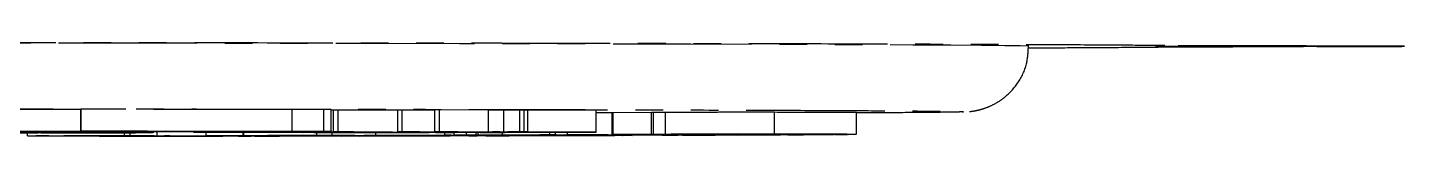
# Model space of a CAD drawing. Header units: millimetres. Extents: x 1953 to 4389, y 564 to 2287.
# Drawn here: x 2963.7 to 3026.8, y 712.5 to 716.7 of the extents above; entities that cross this region are included whole.
import ezdxf

# ---------------------------------------------------------------- set-up
doc = ezdxf.new("R2010")
doc.units = ezdxf.units.MM
doc.linetypes.add('PHANTOM', pattern=[12.7, 6.35, -1.27, 1.27, -1.27, 1.27, -1.27])

msp = doc.modelspace()

# ---------------------------------------------------------------- linework, layer by layer
at = {"color": 7, "linetype": 'PHANTOM', "lineweight": 25}
for p, q in [((2966.164, 713.681), (2962.096, 713.687)), ((2966.175, 713.681), (2966.164, 713.681)), ((2966.164, 712.681), (2966.164, 713.681)), ((2975.837, 713.681), (2966.175, 713.696)), ((2966.175, 712.696), (2966.175, 713.696)), ((2977.296, 713.681), (2975.837, 713.681)), ((2975.837, 712.681), (2975.837, 713.681)), ((2977.63, 713.677), (2977.296, 713.681)), ((2977.296, 712.681), (2977.296, 713.681)), ((2977.63, 712.677), (2977.63, 713.677)), ((2977.742, 713.653), (2977.63, 713.653)), ((2977.947, 713.658), (2977.742, 713.656)), ((2977.742, 712.656), (2977.742, 713.656)), ((2980.678, 713.648), (2977.947, 713.658)), ((2977.947, 712.658), (2977.947, 713.658)), ((2980.883, 713.658), (2980.678, 713.656)), ((2980.678, 712.656), (2980.678, 713.656)), ((2982.381, 713.653), (2980.883, 713.658)), ((2980.883, 712.658), (2980.883, 713.658)), ((2982.586, 713.662), (2982.381, 713.66)), ((2982.381, 712.66), (2982.381, 713.66)), ((2984.839, 713.654), (2982.586, 713.662)), ((2982.586, 712.662), (2982.586, 713.662)), ((2984.839, 712.654), (2984.839, 713.654)), ((2985.522, 713.656), (2985.522, 712.656)), ((2986.475, 713.66), (2986.262, 713.66)), ((2986.262, 712.66), (2986.262, 713.66)), ((2986.475, 712.66), (2986.475, 713.66)), ((2986.632, 712.656), (2986.632, 713.656)), ((2989.765, 712.65), (2989.765, 713.65)), ((2990.482, 713.532), (2989.765, 713.529)), ((2990.541, 713.532), (2990.482, 713.532)), ((2990.482, 713.532), (2990.482, 712.532)), ((2992.296, 713.543), (2990.541, 713.532)), ((2990.541, 712.532), (2990.541, 713.532)), ((2992.388, 713.543), (2992.296, 713.543)), ((2992.296, 712.543), (2992.296, 713.543)), ((2992.941, 713.548), (2992.388, 713.543)), ((2992.388, 712.543), (2992.388, 713.543)), ((2992.941, 712.548), (2992.941, 713.548)), ((2997.928, 712.554), (2997.928, 713.554)), ((3001.691, 712.546), (3001.691, 713.546)), ((3006.534, 713.582), (3006.586, 713.579)), ((2962.096, 712.687), (2966.164, 712.681)), ((2965.92, 712.68), (2963.717, 712.684)), ((2965.301, 712.659), (2965.301, 712.681)), ((2966.506, 712.658), (2965.301, 712.659)), ((2966.164, 712.681), (2969.211, 712.69)), ((2966.318, 712.694), (2966.175, 712.696)), ((2966.175, 712.696), (2975.837, 712.681)), ((2970.271, 712.673), (2966.768, 712.679)), ((2970.058, 712.689), (2967.012, 712.68)), ((2967.012, 712.68), (2970.515, 712.674)), ((2967.428, 712.665), (2967.428, 712.678)), ((2967.428, 712.665), (2970.271, 712.673)), ((2969.211, 712.69), (2967.798, 712.692)), ((2971.119, 712.672), (2967.952, 712.663)), ((2969.493, 712.617), (2969.493, 712.667)), ((2969.658, 712.478), (2969.658, 712.668)), ((2973.562, 712.683), (2970.058, 712.689)), ((2970.515, 712.688), (2970.515, 712.674)), ((2970.515, 712.674), (2973.562, 712.683)), ((2975.074, 712.666), (2971.119, 712.672)), ((2971.326, 712.672), (2971.326, 712.65)), ((2971.326, 712.65), (2971.531, 712.652)), ((2974.409, 712.682), (2971.363, 712.673)), ((2971.363, 712.673), (2973.171, 712.67)), ((2971.531, 712.652), (2971.531, 712.672)), ((2971.531, 712.652), (2972.91, 712.647)), ((2971.904, 712.482), (2971.904, 712.648)), ((2979.645, 712.622), (2972.376, 712.647)), ((2972.91, 712.647), (2972.91, 712.669)), ((2973.171, 712.67), (2973.171, 712.678)), ((2973.171, 712.67), (2974.725, 712.671)), ((2977.459, 712.65), (2973.383, 712.645)), ((2973.383, 712.645), (2974.657, 712.641)), ((2973.6, 712.485), (2973.6, 712.643)), ((2973.606, 712.643), (2973.606, 712.485)), ((2977.63, 712.677), (2974.409, 712.682)), ((2974.657, 712.647), (2974.657, 712.641)), ((2974.657, 712.641), (2978.733, 712.646)), ((2974.725, 712.681), (2974.725, 712.671)), ((2974.725, 712.671), (2975.074, 712.666)), ((2975.074, 712.666), (2975.074, 712.681)), ((2979.203, 712.644), (2975.127, 712.639)), ((2975.127, 712.639), (2976.365, 712.635)), ((2975.837, 712.681), (2977.296, 712.681)), ((2976.365, 712.641), (2976.365, 712.635)), ((2976.365, 712.635), (2980.441, 712.64)), ((2980.914, 712.638), (2976.838, 712.633)), ((2976.838, 712.633), (2978.035, 712.629)), ((2976.975, 712.491), (2976.975, 712.631)), ((2977.296, 712.681), (2977.63, 712.677)), ((2978.733, 712.646), (2977.459, 712.65)), ((2977.652, 712.629), (2977.652, 712.492)), ((2977.742, 712.656), (2977.947, 712.658)), ((2977.837, 712.653), (2977.85, 712.651)), ((2977.85, 712.651), (2982.429, 712.635)), ((2977.947, 712.658), (2981.435, 712.645)), ((2978.035, 712.635), (2978.035, 712.629)), ((2978.035, 712.629), (2982.111, 712.634)), ((2982.229, 712.632), (2978.507, 712.627)), ((2985.152, 712.631), (2978.792, 712.653)), ((2979.016, 712.625), (2979.016, 712.628)), ((2980.441, 712.64), (2979.203, 712.644)), ((2980.066, 712.625), (2980.066, 712.629)), ((2980.678, 712.656), (2980.883, 712.658)), ((2980.883, 712.658), (2983.68, 712.648)), ((2982.111, 712.634), (2980.914, 712.638)), ((2981.435, 712.645), (2983.326, 712.648)), ((2983.326, 712.648), (2981.728, 712.653)), ((2983.834, 712.646), (2981.944, 712.644)), ((2981.944, 712.644), (2984.453, 712.635)), ((2982.971, 712.632), (2982.229, 712.632)), ((2982.381, 712.66), (2982.586, 712.662)), ((2982.429, 712.635), (2982.429, 712.64)), ((2982.429, 712.635), (2983.29, 712.634)), ((2982.586, 712.662), (2984.839, 712.654)), ((2982.813, 712.632), (2982.813, 712.503)), ((2983.29, 712.634), (2982.971, 712.632)), ((2983.263, 712.506), (2983.263, 712.634)), ((2983.29, 712.634), (2983.29, 712.637)), ((2985.393, 712.651), (2983.431, 712.657)), ((2983.68, 712.648), (2983.68, 712.657)), ((2983.68, 712.648), (2985.393, 712.651)), ((2983.828, 712.507), (2983.828, 712.635)), ((2986.706, 712.636), (2983.834, 712.646)), ((2985.902, 712.649), (2984.189, 712.647)), ((2984.189, 712.647), (2986.079, 712.64)), ((2984.263, 712.508), (2984.263, 712.634)), ((2984.359, 712.509), (2984.359, 712.634)), ((2984.453, 712.635), (2984.453, 712.644)), ((2984.453, 712.635), (2985.596, 712.634)), ((2985.021, 712.654), (2986.585, 712.648)), ((2985.596, 712.634), (2985.152, 712.631)), ((2985.472, 712.512), (2985.472, 712.633)), ((2985.596, 712.634), (2985.596, 712.64)), ((2989.1, 712.638), (2985.902, 712.649)), ((2986.079, 712.64), (2986.079, 712.648)), ((2986.079, 712.64), (2987.13, 712.639)), ((2986.262, 712.66), (2986.475, 712.66)), ((2987.13, 712.639), (2986.706, 712.636)), ((2986.729, 712.648), (2988.401, 712.642)), ((2987.13, 712.639), (2987.13, 712.645)), ((2987.636, 712.52), (2987.636, 712.643)), ((2987.902, 712.519), (2987.902, 712.642)), ((2988.401, 712.642), (2989.547, 712.641)), ((2988.446, 712.523), (2988.446, 712.64)), ((2989.547, 712.641), (2989.1, 712.638)), ((2989.765, 712.65), (2989.724, 712.646)), ((2963.727, 712.471), (2963.727, 712.61)), ((2963.727, 712.471), (2968.163, 712.476)), ((2963.881, 712.47), (2963.727, 712.471)), ((2964.108, 712.47), (2963.881, 712.47)), ((2964.328, 712.621), (2964.328, 712.622)), ((2964.328, 712.622), (2965.828, 712.622)), ((2964.328, 712.622), (2964.328, 712.622)), ((2964.486, 712.621), (2964.328, 712.621)), ((2964.328, 712.612), (2964.328, 712.621)), ((2965.539, 712.612), (2964.328, 712.612)), ((2964.328, 712.612), (2964.328, 712.612)), ((2964.328, 712.612), (2964.486, 712.612)), ((2964.486, 712.612), (2964.486, 712.621)), ((2968.367, 712.456), (2964.719, 712.47)), ((2964.723, 712.613), (2964.723, 712.621)), ((2965.144, 712.617), (2965.144, 712.621)), ((2965.749, 712.617), (2965.144, 712.617)), ((2965.144, 712.617), (2965.144, 712.613)), ((2965.723, 712.617), (2965.144, 712.617)), ((2965.381, 712.621), (2965.67, 712.621)), ((2965.381, 712.612), (2965.381, 712.617)), ((2965.381, 712.612), (2965.539, 712.612)), ((2965.443, 712.471), (2967.024, 712.465)), ((2965.539, 712.612), (2965.539, 712.617)), ((2965.539, 712.612), (2965.539, 712.612)), ((2966.915, 712.474), (2965.647, 712.472)), ((2965.723, 712.623), (2965.723, 712.617)), ((2966.618, 712.612), (2965.749, 712.617)), ((2965.828, 712.622), (2965.828, 712.623)), ((2966.144, 712.617), (2966.934, 712.613)), ((2967.355, 712.612), (2966.618, 712.612)), ((2966.934, 712.613), (2966.934, 712.622)), ((2967.024, 712.465), (2968.338, 712.467)), ((2967.091, 712.619), (2967.091, 712.622)), ((2968.49, 712.466), (2967.177, 712.464)), ((2967.177, 712.464), (2969.091, 712.457)), ((2967.197, 712.612), (2967.197, 712.622)), ((2967.197, 712.612), (2967.355, 712.612)), ((2967.355, 712.612), (2967.355, 712.622)), ((2967.355, 712.612), (2967.355, 712.612)), ((2967.893, 712.455), (2967.893, 712.458)), ((2968.045, 712.454), (2967.893, 712.455)), ((2967.893, 712.455), (2968.165, 712.455)), ((2972.663, 712.46), (2968.045, 712.454)), ((2968.163, 712.476), (2968.163, 712.611)), ((2968.163, 712.476), (2969.531, 712.473)), ((2968.165, 712.455), (2968.165, 712.457)), ((2968.429, 712.477), (2968.429, 712.611)), ((2968.429, 712.477), (2969.658, 712.478)), ((2968.612, 712.476), (2968.429, 712.477)), ((2968.535, 712.47), (2968.535, 712.476)), ((2968.535, 712.47), (2968.806, 712.471)), ((2968.687, 712.47), (2968.535, 712.47)), ((2968.866, 712.476), (2968.612, 712.476)), ((2968.806, 712.471), (2970.311, 712.465)), ((2969.531, 712.473), (2969.353, 712.473)), ((2973.863, 712.463), (2969.493, 712.476)), ((2969.531, 712.473), (2969.531, 712.476)), ((2969.658, 712.478), (2976.545, 712.471)), ((2969.704, 712.457), (2970.881, 712.458)), ((2970.039, 712.464), (2969.937, 712.465)), ((2970.076, 712.476), (2969.991, 712.476)), ((2969.991, 712.476), (2974.118, 712.464)), ((2970.311, 712.465), (2970.039, 712.464)), ((2977.853, 712.468), (2970.076, 712.476)), ((2970.311, 712.465), (2970.311, 712.474)), ((2970.881, 712.458), (2970.881, 712.472)), ((2971.889, 712.464), (2971.889, 712.469)), ((2971.889, 712.464), (2972.164, 712.464)), ((2971.904, 712.482), (2973.6, 712.485)), ((2972.087, 712.481), (2971.904, 712.482)), ((2972.426, 712.482), (2972.087, 712.481)), ((2972.164, 712.464), (2972.164, 712.468)), ((2972.164, 712.464), (2972.663, 712.46)), ((2972.663, 712.46), (2972.663, 712.467)), ((2976.63, 712.471), (2973.052, 712.482)), ((2973.307, 712.482), (2978.107, 712.468)), ((2973.409, 712.483), (2973.366, 712.483)), ((2973.388, 712.461), (2973.388, 712.465)), ((2973.388, 712.461), (2973.727, 712.462)), ((2973.573, 712.461), (2973.388, 712.461)), ((2973.602, 712.484), (2973.409, 712.483)), ((2975.268, 712.464), (2973.573, 712.461)), ((2973.6, 712.485), (2973.606, 712.485)), ((2973.606, 712.485), (2976.975, 712.491)), ((2973.727, 712.462), (2973.727, 712.464)), ((2974.118, 712.464), (2974.118, 712.472)), ((2979.242, 712.472), (2974.23, 712.484)), ((2974.744, 712.464), (2974.744, 712.471)), ((2974.744, 712.464), (2975.083, 712.464)), ((2974.846, 712.485), (2977.019, 712.48)), ((2975.99, 712.488), (2974.911, 712.486)), ((2975.083, 712.464), (2975.083, 712.471)), ((2975.083, 712.464), (2975.268, 712.464)), ((2975.268, 712.464), (2975.268, 712.47)), ((2976.545, 712.471), (2976.63, 712.471)), ((2976.545, 712.471), (2976.545, 712.471)), ((2976.975, 712.491), (2978.591, 712.489)), ((2977.019, 712.48), (2978.136, 712.482)), ((2978.346, 712.481), (2977.229, 712.479)), ((2977.229, 712.479), (2979.858, 712.473)), ((2977.652, 712.492), (2979.667, 712.497)), ((2977.879, 712.492), (2977.652, 712.492)), ((2978.107, 712.468), (2977.853, 712.468)), ((2978.091, 712.492), (2977.879, 712.492)), ((2977.957, 712.485), (2978.188, 712.486)), ((2978.167, 712.485), (2977.957, 712.485)), ((2978.107, 712.468), (2978.107, 712.475)), ((2978.136, 712.482), (2978.136, 712.485)), ((2978.188, 712.486), (2980.257, 712.481)), ((2978.591, 712.489), (2978.468, 712.489)), ((2978.507, 712.627), (2979.016, 712.625)), ((2984.153, 712.481), (2978.713, 712.492)), ((2978.945, 712.47), (2978.945, 712.473)), ((2978.945, 712.47), (2979.176, 712.471)), ((2979.155, 712.47), (2978.945, 712.47)), ((2979.016, 712.625), (2980.066, 712.625)), ((2983.085, 712.477), (2979.155, 712.47)), ((2979.176, 712.472), (2979.176, 712.471)), ((2981.751, 712.489), (2979.278, 712.493)), ((2979.293, 712.495), (2979.682, 712.496)), ((2980.066, 712.625), (2979.645, 712.622)), ((2979.667, 712.497), (2979.667, 712.622)), ((2980.026, 712.481), (2979.885, 712.481)), ((2980.257, 712.481), (2980.026, 712.481)), ((2980.257, 712.481), (2980.257, 712.489)), ((2980.486, 712.473), (2980.486, 712.489)), ((2980.486, 712.473), (2981.488, 712.475)), ((2981.488, 712.475), (2981.488, 712.487)), ((2982.531, 712.49), (2981.751, 712.489)), ((2981.879, 712.481), (2981.879, 712.486)), ((2981.879, 712.481), (2982.141, 712.481)), ((2982.793, 712.49), (2981.979, 712.488)), ((2981.979, 712.488), (2984.718, 712.483)), ((2982.141, 712.481), (2982.141, 712.485)), ((2982.141, 712.481), (2983.085, 712.477)), ((2987.232, 712.486), (2982.793, 712.49)), ((2983.085, 712.477), (2983.085, 712.483)), ((2983.631, 712.493), (2983.287, 712.491)), ((2983.287, 712.491), (2987.161, 712.488)), ((2983.928, 712.48), (2983.928, 712.482)), ((2984.157, 712.479), (2983.928, 712.48)), ((2983.928, 712.48), (2984.14, 712.48)), ((2984.14, 712.48), (2984.14, 712.481)), ((2985.783, 712.483), (2984.157, 712.479)), ((2984.359, 712.509), (2986.474, 712.507)), ((2984.718, 712.483), (2984.718, 712.488)), ((2985.342, 712.483), (2985.342, 712.488)), ((2985.342, 712.483), (2985.554, 712.483)), ((2985.472, 712.512), (2987.636, 712.52)), ((2985.738, 712.512), (2985.472, 712.512)), ((2985.554, 712.483), (2985.554, 712.488)), ((2985.554, 712.483), (2985.783, 712.483)), ((2986.36, 712.514), (2985.738, 712.512)), ((2985.738, 712.497), (2985.738, 712.512)), ((2985.783, 712.483), (2985.783, 712.487)), ((2986.474, 712.507), (2986.368, 712.506)), ((2993.293, 712.506), (2986.958, 712.514)), ((2988.222, 712.488), (2987.232, 712.486)), ((2987.902, 712.519), (2987.279, 712.517)), ((2987.391, 712.516), (2987.391, 712.518)), ((2987.391, 712.516), (2993.727, 712.508)), ((2987.572, 712.5), (2987.572, 712.514)), ((2987.572, 712.5), (2989.139, 712.505)), ((2987.821, 712.5), (2987.572, 712.5)), ((2987.636, 712.52), (2987.902, 712.519)), ((2987.781, 712.488), (2987.993, 712.489)), ((2988.01, 712.5), (2987.821, 712.5)), ((2987.993, 712.489), (2988.222, 712.488)), ((2988.446, 712.523), (2990.482, 712.532)), ((2989.767, 712.52), (2988.446, 712.523)), ((2990.29, 712.498), (2988.882, 712.501)), ((2989.139, 712.505), (2989.139, 712.512)), ((2989.139, 712.505), (2989.387, 712.504)), ((2989.387, 712.504), (2989.231, 712.504)), ((2989.343, 712.502), (2989.343, 712.504)), ((2989.343, 712.502), (2991.414, 712.499)), ((2989.387, 712.504), (2989.387, 712.511)), ((2989.44, 712.523), (2989.993, 712.521)), ((2990.316, 712.53), (2989.534, 712.526)), ((2989.993, 712.521), (2989.767, 712.52)), ((2989.993, 712.521), (2989.993, 712.528)), ((2990.252, 712.495), (2990.252, 712.498)), ((2996.053, 712.513), (2990.316, 712.53)), ((2990.482, 712.532), (2996.22, 712.515)), ((2990.541, 712.532), (2992.296, 712.543)), ((2990.834, 712.532), (2990.541, 712.532)), ((2990.924, 712.533), (2990.834, 712.532)), ((2990.984, 712.497), (2990.978, 712.497)), ((2991.414, 712.499), (2991.414, 712.509)), ((2998.429, 712.528), (2991.475, 712.533)), ((2992.034, 712.539), (2991.533, 712.536)), ((2991.76, 712.535), (2991.76, 712.538)), ((2991.76, 712.535), (2994.775, 712.533)), ((2992.296, 712.543), (2994.147, 712.542)), ((2992.388, 712.543), (2992.941, 712.548)), ((2992.692, 712.543), (2992.388, 712.543)), ((2992.766, 712.544), (2992.692, 712.543)), ((2992.783, 712.503), (2992.783, 712.507)), ((2992.783, 712.503), (2993.405, 712.505)), ((2993.049, 712.502), (2992.783, 712.503)), ((2995.212, 712.51), (2993.049, 712.502)), ((3000.51, 712.541), (2993.28, 712.545)), ((2993.405, 712.505), (2993.507, 712.505)), ((2993.478, 712.546), (3000.708, 712.543)), ((2993.727, 712.508), (2993.727, 712.52)), ((2994.147, 712.542), (2994.147, 712.544)), ((2994.147, 712.542), (2994.153, 712.542)), ((2994.153, 712.542), (2994.153, 712.544)), ((2994.324, 712.508), (2994.324, 712.518)), ((2994.324, 712.508), (2994.946, 712.51)), ((2994.37, 712.539), (2994.37, 712.544)), ((2994.661, 712.538), (2994.37, 712.539)), ((2994.37, 712.539), (2994.478, 712.539)), ((2994.478, 712.539), (2994.478, 712.544)), ((2994.478, 712.539), (2997.347, 712.537)), ((2994.775, 712.533), (2995.295, 712.536)), ((2994.946, 712.51), (2994.946, 712.516)), ((2994.946, 712.51), (2995.212, 712.51)), ((2995.588, 712.535), (2995.068, 712.532)), ((2995.068, 712.532), (2998.714, 712.529)), ((2995.212, 712.51), (2995.212, 712.516)), ((2998.203, 712.523), (2996.053, 712.513)), ((2996.22, 712.515), (2996.22, 712.53)), ((2996.22, 712.515), (2997.184, 712.52)), ((2996.446, 712.525), (2996.446, 712.529)), ((2996.446, 712.525), (2996.627, 712.526)), ((2996.627, 712.526), (2996.627, 712.529)), ((2996.627, 712.526), (2998.203, 712.523)), ((2997.239, 712.536), (2997.044, 712.536)), ((2997.347, 712.537), (2997.239, 712.536)), ((2997.347, 712.537), (2997.347, 712.543)), ((2998.203, 712.523), (2998.203, 712.528)), ((2998.549, 712.526), (2998.657, 712.527)), ((2998.841, 712.526), (2998.549, 712.526)), ((2998.714, 712.529), (2998.714, 712.542)), ((2998.78, 712.539), (2998.78, 712.542)), ((2998.78, 712.539), (2998.967, 712.539)), ((3000.668, 712.536), (2998.841, 712.526)), ((2998.967, 712.539), (2998.967, 712.542)), ((2998.967, 712.539), (3000.668, 712.536)), ((2999.265, 712.53), (2999.265, 712.542)), ((2999.265, 712.53), (2999.73, 712.533)), ((3000.718, 712.539), (3000.804, 712.54)), ((3001.022, 712.539), (3000.718, 712.539)), ((3001.552, 712.544), (3001.022, 712.539)), ((3001.619, 712.544), (3001.552, 712.544))]:
    msp.add_line(p, q, dxfattribs=at)
at = {"color": 7, "linetype": 'PHANTOM', "lineweight": 25, "flags": 128}
for points in [[(3009.586, 716.579), (3009.541, 716.585), (3009.185, 716.595), (3008.475, 716.606), (3007.414, 716.617), (3006.008, 716.627), (3004.263, 716.637), (3002.189, 716.647), (2999.795, 716.656), (2997.094, 716.665), (2994.099, 716.674), (2990.825, 716.682), (2987.288, 716.69), (2983.506, 716.697), (2979.498, 716.704), (2975.283, 716.71), (2970.883, 716.715), (2966.32, 716.72), (2961.616, 716.723), (2956.795, 716.727), (2951.88, 716.729), (2946.897, 716.731), (2941.87, 716.732), (2936.824, 716.732), (2931.784, 716.731), (2926.776, 716.73), (2921.824, 716.728), (2916.954, 716.725), (2912.188, 716.722), (2907.551, 716.717), (2903.067, 716.712), (2898.757, 716.707), (2894.643, 716.701), (2890.745, 716.694), (2887.084, 716.686), (2883.676, 716.678), (2880.539, 716.67), (2877.689, 716.661), (2875.14, 716.652), (2872.905, 716.642), (2870.994, 716.632), (2869.418, 716.622), (2868.184, 716.611), (2867.297, 716.601), (2866.764, 716.59), (2866.586, 716.579), (2866.586, 716.579)], [(3025.786, 716.579), (3025.609, 716.576), (3025.089, 716.574), (3024.263, 716.571), (3023.186, 716.57), (3021.932, 716.568), (3020.586, 716.568), (3019.24, 716.568), (3017.986, 716.57), (3016.909, 716.571), (3016.083, 716.574), (3015.563, 716.576), (3015.386, 716.579), (3015.563, 716.582), (3016.083, 716.585), (3016.909, 716.587), (3017.986, 716.589), (3019.24, 716.59), (3020.586, 716.59), (3021.932, 716.59), (3023.186, 716.589), (3024.263, 716.587), (3025.089, 716.585), (3025.609, 716.582), (3025.786, 716.579)], [(3015.811, 716.549), (3016.003, 716.568), (3016.072, 716.585)], [(3022.841, 716.589), (3022.835, 716.586), (3022.766, 716.567)], [(2961.909, 712.617), (2962.094, 712.619), (2962.633, 712.621), (2963.472, 712.623), (2964.529, 712.624), (2965.701, 712.625), (2966.873, 712.624), (2967.93, 712.623), (2968.769, 712.621), (2969.307, 712.619), (2969.493, 712.617), (2969.307, 712.614), (2968.769, 712.612), (2967.93, 712.61), (2966.873, 712.609), (2965.701, 712.609), (2964.529, 712.609), (2963.472, 712.61), (2962.633, 712.612), (2962.094, 712.614), (2961.909, 712.617)], [(2962.73, 712.617), (2962.909, 712.619), (2963.425, 712.621), (2964.215, 712.622), (2965.185, 712.623), (2966.217, 712.623), (2967.187, 712.622), (2967.977, 712.621), (2968.493, 712.619), (2968.672, 712.617), (2968.493, 712.615), (2967.977, 712.613), (2967.187, 712.611), (2966.217, 712.61), (2965.185, 712.61), (2964.215, 712.611), (2963.425, 712.613), (2962.909, 712.615), (2962.73, 712.617)]]:
    msp.add_lwpolyline(points, dxfattribs=at)
at = {"color": 7, "linetype": 'PHANTOM', "lineweight": 25}
for points, knots in [([(3015.811, 716.609), (3015.285, 716.615), (3014.223, 716.625), (3011.684, 716.641), (3008.415, 716.657), (3004.352, 716.672), (2999.54, 716.686), (2994.048, 716.699), (2987.954, 716.711), (2981.351, 716.721), (2974.372, 716.73), (2967.13, 716.736), (2959.753, 716.742), (2954.716, 716.744), (2952.22, 716.745)], [0, 0, 0, 0, 0.0799588, 0.1613715, 0.2441424, 0.3288926, 0.4142166, 0.5, 0.5857784, 0.6711024, 0.7558576, 0.8386237, 0.9200388, 1, 1, 1, 1]), ([(3006.862, 713.591), (3006.876, 713.592), (3006.91, 713.595), (3007.061, 713.613), (3007.305, 713.662), (3007.601, 713.75), (3007.999, 713.916), (3008.548, 714.264), (3009.117, 714.888), (3009.521, 715.704), (3009.55, 716.295), (3009.562, 716.563)], [0, 0, 0, 0, 0.069689, 0.159202, 0.228526, 0.284853, 0.360929, 0.487702, 0.660291, 0.846257, 1, 1, 1, 1]), ([(3009.556, 716.508), (3010.257, 716.511), (3012.066, 716.519), (3014.206, 716.533), (3015.279, 716.544), (3015.811, 716.549)], [0, 0, 0, 0, 0.241773, 0.624302, 1, 1, 1, 1]), ([(3022.766, 716.592), (3021.919, 716.592), (3020.197, 716.594), (3018.105, 716.598), (3016.52, 716.604), (3016.045, 716.607), (3015.811, 716.609)], [0, 0, 0, 0, 0.245796, 0.5, 0.754204, 1, 1, 1, 1]), ([(3015.811, 716.549), (3016.045, 716.551), (3016.52, 716.555), (3018.105, 716.56), (3020.197, 716.564), (3021.919, 716.566), (3022.766, 716.567)], [0, 0, 0, 0, 0.245796, 0.5, 0.754204, 1, 1, 1, 1]), ([(3026.786, 716.579), (3026.733, 716.58), (3026.626, 716.583), (3025.756, 716.587), (3024.455, 716.59), (3023.32, 716.591), (3022.766, 716.592)], [0, 0, 0, 0, 0.244178, 0.5, 0.755822, 1, 1, 1, 1]), ([(3022.766, 716.567), (3023.32, 716.567), (3024.455, 716.568), (3025.756, 716.572), (3026.626, 716.575), (3026.733, 716.578), (3026.786, 716.579)], [0, 0, 0, 0, 0.244178, 0.5, 0.755822, 1, 1, 1, 1]), ([(2869.64, 713.582), (2869.688, 713.585), (2869.795, 713.593), (2870.664, 713.606), (2872.145, 713.62), (2874.321, 713.633), (2877.151, 713.647), (2880.665, 713.659), (2884.819, 713.672), (2889.563, 713.683), (2894.824, 713.693), (2900.516, 713.702), (2906.539, 713.709), (2912.762, 713.715), (2919.127, 713.72), (2925.48, 713.723), (2931.819, 713.725), (2938.086, 713.726), (2944.353, 713.725), (2950.692, 713.723), (2957.044, 713.72), (2963.41, 713.715), (2969.633, 713.709), (2975.656, 713.702), (2981.348, 713.693), (2986.609, 713.683), (2991.353, 713.672), (2995.507, 713.659), (2999.021, 713.647), (3001.851, 713.633), (3004.026, 713.62), (3005.508, 713.606), (3006.379, 713.593), (3006.486, 713.585), (3006.534, 713.582)], [0, 0, 0, 0, 0.023828, 0.053273, 0.084485, 0.115699, 0.147957, 0.180726, 0.213842, 0.247136, 0.28043, 0.313546, 0.346314, 0.378573, 0.409785, 0.440999, 0.470442, 0.499888, 0.529332, 0.558778, 0.58999, 0.621203, 0.653462, 0.68623, 0.719347, 0.752641, 0.785934, 0.819051, 0.851819, 0.884078, 0.915289, 0.946503, 0.975948, 1, 1, 1, 1]), ([(2985.522, 713.656), (2985.402, 713.656), (2985.223, 713.655), (2984.995, 713.655), (2984.891, 713.654), (2984.839, 713.654)], [0, 0, 0, 0, 0.498826, 0.749076, 1, 1, 1, 1]), ([(2986.262, 713.66), (2986.215, 713.659), (2986.123, 713.659), (2985.924, 713.657), (2985.682, 713.656), (2985.522, 713.656)], [0, 0, 0, 0, 0.251433, 0.502936, 1, 1, 1, 1]), ([(2986.596, 713.656), (2986.599, 713.657), (2986.608, 713.658), (2986.523, 713.659), (2986.475, 713.66)], [0, 0, 0, 0, 0.431539, 1, 1, 1, 1]), ([(2989.765, 713.65), (2989.448, 713.649), (2988.814, 713.649), (2987.745, 713.648), (2986.999, 713.648), (2986.585, 713.648)], [0, 0, 0, 0, 0.307787, 0.615394, 1, 1, 1, 1]), ([(2997.928, 713.554), (2997.262, 713.554), (2996.234, 713.554), (2994.83, 713.554), (2993.911, 713.552), (2993.251, 713.55), (2993.045, 713.549), (2992.941, 713.548)], [0, 0, 0, 0, 0.320379, 0.494238, 0.669149, 0.833043, 1, 1, 1, 1]), ([(3001.666, 713.546), (3001.672, 713.546), (3001.715, 713.547), (3001.468, 713.549), (3000.875, 713.551), (2999.659, 713.552), (2998.589, 713.553), (2997.928, 713.554)], [0, 0, 0, 0, 0.030225, 0.211144, 0.392436, 0.624543, 1, 1, 1, 1]), ([(3006.586, 713.579), (3006.53, 713.575), (3006.419, 713.566), (3005.522, 713.552), (3003.981, 713.539), (3002.668, 713.529), (3001.72, 713.525), (3001.691, 713.525)], [0, 0, 0, 0, 0.240789, 0.481589, 0.73683, 0.992091, 1, 1, 1, 1]), ([(2957.205, 712.672), (2957.874, 712.672), (2959.127, 712.671), (2960.943, 712.672), (2962.986, 712.674), (2964.643, 712.677), (2965.593, 712.679), (2965.92, 712.68)], [0, 0, 0, 0, 0.198997, 0.37265, 0.545625, 0.843257, 1, 1, 1, 1]), ([(2966.768, 712.679), (2966.345, 712.678), (2965.278, 712.675), (2963.056, 712.672), (2960.115, 712.67), (2958.206, 712.671), (2957.254, 712.671)], [0, 0, 0, 0, 0.185716, 0.467958, 0.734859, 1, 1, 1, 1]), ([(2965.301, 712.659), (2965.504, 712.66), (2965.91, 712.661), (2966.467, 712.662), (2966.973, 712.664), (2967.276, 712.665), (2967.428, 712.665)], [0, 0, 0, 0, 0.2816241, 0.5632509, 0.7816188, 1, 1, 1, 1]), ([(2967.798, 712.692), (2967.661, 712.692), (2967.387, 712.693), (2966.898, 712.693), (2966.531, 712.694), (2966.318, 712.694)], [0, 0, 0, 0, 0.2959723, 0.5921499, 1, 1, 1, 1]), ([(2967.952, 712.663), (2967.759, 712.662), (2967.413, 712.661), (2966.934, 712.66), (2966.649, 712.659), (2966.506, 712.658)], [0, 0, 0, 0, 0.388154, 0.694028, 1, 1, 1, 1]), ([(2972.376, 712.647), (2972.286, 712.647), (2972.105, 712.648), (2971.765, 712.649), (2971.486, 712.649), (2971.326, 712.65)], [0, 0, 0, 0, 0.297034, 0.594269, 1, 1, 1, 1]), ([(2972.91, 712.647), (2973.478, 712.647), (2974.588, 712.649), (2976.237, 712.651), (2977.304, 712.653), (2977.837, 712.653)], [0, 0, 0, 0, 0.343183, 0.671556, 1, 1, 1, 1]), ([(2978.792, 712.653), (2978.702, 712.653), (2978.521, 712.654), (2978.181, 712.655), (2977.903, 712.655), (2977.742, 712.656)], [0, 0, 0, 0, 0.297034, 0.594269, 1, 1, 1, 1]), ([(2981.728, 712.653), (2981.638, 712.654), (2981.457, 712.654), (2981.117, 712.655), (2980.838, 712.656), (2980.678, 712.656)], [0, 0, 0, 0, 0.29737, 0.594968, 1, 1, 1, 1]), ([(2983.431, 712.657), (2983.341, 712.658), (2983.159, 712.658), (2982.82, 712.659), (2982.541, 712.66), (2982.381, 712.66)], [0, 0, 0, 0, 0.297034, 0.594269, 1, 1, 1, 1]), ([(2984.839, 712.654), (2984.945, 712.654), (2985.105, 712.655), (2985.34, 712.655), (2985.461, 712.656), (2985.522, 712.656)], [0, 0, 0, 0, 0.498374, 0.749082, 1, 1, 1, 1]), ([(2986.138, 712.654), (2986.009, 712.654), (2985.727, 712.653), (2985.333, 712.653), (2985.098, 712.654), (2985.021, 712.654)], [0, 0, 0, 0, 0.360389, 0.789524, 1, 1, 1, 1]), ([(2985.522, 712.656), (2985.628, 712.656), (2985.841, 712.657), (2986.062, 712.658), (2986.19, 712.659), (2986.262, 712.66)], [0, 0, 0, 0, 0.308082, 0.61489, 1, 1, 1, 1]), ([(2986.624, 712.656), (2986.607, 712.655), (2986.567, 712.655), (2986.355, 712.654), (2986.187, 712.654), (2986.138, 712.654)], [0, 0, 0, 0, 0.357282, 0.813025, 1, 1, 1, 1]), ([(2986.475, 712.66), (2986.526, 712.659), (2986.608, 712.658), (2986.613, 712.657), (2986.615, 712.656)], [0, 0, 0, 0, 0.630209, 1, 1, 1, 1]), ([(2986.585, 712.648), (2986.916, 712.648), (2987.578, 712.648), (2988.651, 712.649), (2989.367, 712.649), (2989.765, 712.65)], [0, 0, 0, 0, 0.30739, 0.614857, 1, 1, 1, 1]), ([(2989.724, 712.646), (2989.61, 712.646), (2989.114, 712.647), (2988.032, 712.647), (2987.147, 712.648), (2986.729, 712.648)], [0, 0, 0, 0, 0.1355582, 0.5925172, 1, 1, 1, 1]), ([(2964.719, 712.47), (2964.688, 712.47), (2964.638, 712.47), (2964.528, 712.471), (2964.418, 712.471), (2964.27, 712.471), (2964.171, 712.471), (2964.108, 712.47)], [0, 0, 0, 0, 0.23968, 0.390629, 0.542071, 0.705503, 1, 1, 1, 1]), ([(2964.723, 712.621), (2964.722, 712.621), (2964.719, 712.621), (2964.689, 712.621), (2964.65, 712.621), (2964.581, 712.621), (2964.525, 712.621), (2964.486, 712.621)], [0, 0, 0, 0, 0.250411, 0.398556, 0.54744, 0.686236, 1, 1, 1, 1]), ([(2964.486, 712.612), (2964.531, 712.612), (2964.595, 712.612), (2964.666, 712.612), (2964.703, 712.612), (2964.721, 712.613), (2964.722, 712.613), (2964.723, 712.613)], [0, 0, 0, 0, 0.364031, 0.510061, 0.655864, 0.843841, 1, 1, 1, 1]), ([(2965.144, 712.621), (2965.146, 712.621), (2965.149, 712.621), (2965.18, 712.621), (2965.23, 712.621), (2965.299, 712.621), (2965.354, 712.621), (2965.381, 712.621)], [0, 0, 0, 0, 0.2228941, 0.3848357, 0.547319, 0.7730719, 1, 1, 1, 1]), ([(2965.144, 712.613), (2965.146, 712.613), (2965.149, 712.613), (2965.178, 712.612), (2965.226, 712.612), (2965.296, 712.612), (2965.351, 712.612), (2965.381, 712.612)], [0, 0, 0, 0, 0.210223, 0.375759, 0.542534, 0.746796, 1, 1, 1, 1]), ([(2965.647, 712.472), (2965.587, 712.472), (2965.489, 712.472), (2965.405, 712.472), (2965.372, 712.472), (2965.386, 712.471), (2965.423, 712.471), (2965.443, 712.471)], [0, 0, 0, 0, 0.300073, 0.489629, 0.647488, 0.805846, 1, 1, 1, 1]), ([(2965.67, 712.621), (2965.812, 712.621), (2966.039, 712.621), (2966.324, 712.621), (2966.51, 712.62), (2966.628, 712.62), (2966.638, 712.619), (2966.644, 712.619)], [0, 0, 0, 0, 0.2723579, 0.4349177, 0.5983033, 0.7904262, 1, 1, 1, 1]), ([(2966.644, 712.619), (2966.633, 712.619), (2966.617, 712.618), (2966.422, 712.618), (2966.203, 712.617), (2965.961, 712.617), (2965.794, 712.617), (2965.723, 712.617)], [0, 0, 0, 0, 0.330883, 0.501179, 0.670916, 0.859688, 1, 1, 1, 1]), ([(2965.828, 712.622), (2966.017, 712.622), (2966.321, 712.622), (2966.689, 712.621), (2966.918, 712.621), (2967.068, 712.62), (2967.083, 712.62), (2967.091, 712.619)], [0, 0, 0, 0, 0.300185, 0.484444, 0.635934, 0.787745, 1, 1, 1, 1]), ([(2967.091, 712.619), (2967.082, 712.619), (2967.066, 712.618), (2966.895, 712.618), (2966.632, 712.617), (2966.369, 712.617), (2966.191, 712.617), (2966.144, 712.617)], [0, 0, 0, 0, 0.267946, 0.469277, 0.670405, 0.911995, 1, 1, 1, 1]), ([(2969.353, 712.473), (2969.108, 712.473), (2968.614, 712.474), (2967.865, 712.474), (2967.27, 712.474), (2967.007, 712.474), (2966.915, 712.474)], [0, 0, 0, 0, 0.329191, 0.661633, 0.881808, 1, 1, 1, 1]), ([(2966.934, 712.613), (2966.947, 712.613), (2966.974, 712.613), (2967.031, 712.612), (2967.109, 712.612), (2967.166, 712.612), (2967.197, 712.612)], [0, 0, 0, 0, 0.249458, 0.50098, 0.731039, 1, 1, 1, 1]), ([(2968.165, 712.455), (2968.234, 712.455), (2968.335, 712.455), (2968.395, 712.456), (2968.414, 712.456)], [0, 0, 0, 0, 0.687811, 1, 1, 1, 1]), ([(2968.338, 712.467), (2968.457, 712.467), (2968.647, 712.467), (2968.832, 712.468), (2968.9, 712.468), (2968.86, 712.469), (2968.752, 712.469), (2968.687, 712.47)], [0, 0, 0, 0, 0.253965, 0.40631, 0.559769, 0.73662, 1, 1, 1, 1]), ([(2968.44, 712.456), (2968.44, 712.456), (2968.448, 712.456), (2968.43, 712.456), (2968.392, 712.456), (2968.367, 712.456)], [0, 0, 0, 0, 0.006784, 0.3662, 1, 1, 1, 1]), ([(2969.937, 712.465), (2969.815, 712.465), (2969.642, 712.466), (2969.304, 712.466), (2969.041, 712.466), (2968.761, 712.466), (2968.583, 712.466), (2968.49, 712.466)], [0, 0, 0, 0, 0.375008, 0.532176, 0.663237, 0.825783, 1, 1, 1, 1]), ([(2969.493, 712.476), (2969.456, 712.476), (2969.396, 712.477), (2969.281, 712.477), (2969.179, 712.477), (2969.045, 712.477), (2968.944, 712.477), (2968.876, 712.476), (2968.866, 712.476)], [0, 0, 0, 0, 0.239791, 0.395723, 0.528329, 0.660993, 0.950414, 1, 1, 1, 1]), ([(2969.091, 712.457), (2969.123, 712.457), (2969.176, 712.457), (2969.291, 712.457), (2969.421, 712.457), (2969.565, 712.457), (2969.66, 712.457), (2969.704, 712.457)], [0, 0, 0, 0, 0.2422509, 0.3981104, 0.5540249, 0.7912917, 1, 1, 1, 1]), ([(2970.881, 712.458), (2971.094, 712.459), (2971.522, 712.459), (2971.883, 712.461), (2972.004, 712.462), (2971.931, 712.463), (2971.889, 712.464)], [0, 0, 0, 0, 0.248815, 0.500063, 0.713643, 1, 1, 1, 1]), ([(2973.052, 712.482), (2973.016, 712.482), (2972.956, 712.482), (2972.835, 712.482), (2972.726, 712.482), (2972.582, 712.482), (2972.491, 712.482), (2972.426, 712.482)], [0, 0, 0, 0, 0.239941, 0.39539, 0.551967, 0.684504, 1, 1, 1, 1]), ([(2973.366, 712.483), (2973.331, 712.483), (2973.265, 712.483), (2973.216, 712.483), (2973.218, 712.483), (2973.252, 712.482), (2973.29, 712.482), (2973.307, 712.482)], [0, 0, 0, 0, 0.256868, 0.47724, 0.662008, 0.845558, 1, 1, 1, 1]), ([(2974.23, 712.484), (2974.185, 712.484), (2974.115, 712.484), (2973.995, 712.484), (2973.892, 712.484), (2973.751, 712.484), (2973.662, 712.484), (2973.602, 712.484)], [0, 0, 0, 0, 0.2536824, 0.4001164, 0.52343, 0.6771969, 1, 1, 1, 1]), ([(2973.727, 712.462), (2973.786, 712.462), (2973.874, 712.462), (2973.953, 712.463), (2973.973, 712.463), (2973.951, 712.463), (2973.903, 712.463), (2973.868, 712.463), (2973.863, 712.463)], [0, 0, 0, 0, 0.305771, 0.455285, 0.605942, 0.744239, 0.965757, 1, 1, 1, 1]), ([(2974.118, 712.464), (2974.151, 712.464), (2974.21, 712.463), (2974.33, 712.463), (2974.462, 712.463), (2974.606, 712.463), (2974.696, 712.464), (2974.744, 712.464)], [0, 0, 0, 0, 0.215896, 0.385328, 0.555954, 0.7641, 1, 1, 1, 1]), ([(2974.911, 712.486), (2974.856, 712.486), (2974.773, 712.486), (2974.725, 712.486), (2974.73, 712.485), (2974.731, 712.485)], [0, 0, 0, 0, 0.636816, 0.940157, 1, 1, 1, 1]), ([(2974.738, 712.485), (2974.754, 712.485), (2974.779, 712.485), (2974.827, 712.485), (2974.846, 712.485)], [0, 0, 0, 0, 0.614189, 1, 1, 1, 1]), ([(2978.468, 712.489), (2978.201, 712.489), (2977.667, 712.489), (2976.899, 712.489), (2976.32, 712.489), (2976.079, 712.488), (2975.99, 712.488)], [0, 0, 0, 0, 0.321306, 0.64529, 0.869658, 1, 1, 1, 1]), ([(2978.713, 712.492), (2978.656, 712.492), (2978.572, 712.492), (2978.43, 712.492), (2978.317, 712.492), (2978.201, 712.492), (2978.13, 712.492), (2978.091, 712.492)], [0, 0, 0, 0, 0.300741, 0.442976, 0.585498, 0.770192, 1, 1, 1, 1]), ([(2978.136, 712.482), (2978.233, 712.482), (2978.391, 712.482), (2978.468, 712.483), (2978.498, 712.483)], [0, 0, 0, 0, 0.6084263, 1, 1, 1, 1]), ([(2978.508, 712.483), (2978.511, 712.483), (2978.524, 712.484), (2978.415, 712.484), (2978.259, 712.485), (2978.167, 712.485)], [0, 0, 0, 0, 0.107107, 0.469394, 1, 1, 1, 1]), ([(2979.885, 712.481), (2979.741, 712.481), (2979.528, 712.482), (2979.159, 712.482), (2978.876, 712.482), (2978.591, 712.482), (2978.436, 712.482), (2978.346, 712.481)], [0, 0, 0, 0, 0.337772, 0.500301, 0.664443, 0.804956, 1, 1, 1, 1]), ([(2979.278, 712.493), (2979.233, 712.494), (2979.163, 712.494), (2979.13, 712.494), (2979.147, 712.494), (2979.202, 712.495), (2979.267, 712.495), (2979.293, 712.495)], [0, 0, 0, 0, 0.273037, 0.428356, 0.583344, 0.832242, 1, 1, 1, 1]), ([(2979.176, 712.471), (2979.239, 712.471), (2979.328, 712.471), (2979.381, 712.471), (2979.37, 712.471), (2979.32, 712.472), (2979.268, 712.472), (2979.242, 712.472)], [0, 0, 0, 0, 0.358471, 0.509487, 0.66217, 0.836846, 1, 1, 1, 1]), ([(2979.667, 712.497), (2979.955, 712.497), (2980.397, 712.498), (2981.172, 712.499), (2981.793, 712.499), (2982.394, 712.498), (2982.711, 712.498), (2982.886, 712.497)], [0, 0, 0, 0, 0.321782, 0.493409, 0.666308, 0.816214, 1, 1, 1, 1]), ([(2979.682, 712.496), (2979.932, 712.496), (2980.302, 712.497), (2980.96, 712.497), (2981.491, 712.497), (2981.97, 712.497), (2982.242, 712.496), (2982.36, 712.496)], [0, 0, 0, 0, 0.331594, 0.48998, 0.648562, 0.847889, 1, 1, 1, 1]), ([(2979.858, 712.473), (2979.901, 712.473), (2979.971, 712.473), (2980.105, 712.473), (2980.242, 712.473), (2980.374, 712.473), (2980.452, 712.473), (2980.486, 712.473)], [0, 0, 0, 0, 0.244529, 0.408946, 0.573274, 0.814793, 1, 1, 1, 1]), ([(2981.488, 712.475), (2981.673, 712.475), (2982.016, 712.476), (2982.127, 712.477), (2982.178, 712.478)], [0, 0, 0, 0, 0.540563, 1, 1, 1, 1]), ([(2982.17, 712.478), (2982.171, 712.479), (2982.177, 712.48), (2982.003, 712.48), (2981.879, 712.481)], [0, 0, 0, 0, 0.287101, 1, 1, 1, 1]), ([(2982.36, 712.496), (2982.551, 712.496), (2982.861, 712.495), (2983.085, 712.494), (2983.073, 712.492), (2982.908, 712.491), (2982.667, 712.491), (2982.531, 712.49)], [0, 0, 0, 0, 0.272894, 0.445011, 0.618101, 0.78577, 1, 1, 1, 1]), ([(2985.174, 712.495), (2984.663, 712.496), (2983.73, 712.498), (2983.005, 712.501), (2982.772, 712.503), (2982.86, 712.505), (2983.129, 712.506), (2983.263, 712.506)], [0, 0, 0, 0, 0.329821, 0.602198, 0.751389, 0.876805, 1, 1, 1, 1]), ([(2982.886, 712.497), (2983.115, 712.497), (2983.495, 712.496), (2983.692, 712.495), (2983.666, 712.494), (2983.661, 712.494)], [0, 0, 0, 0, 0.543092, 0.902457, 1, 1, 1, 1]), ([(2983.263, 712.506), (2983.303, 712.506), (2983.383, 712.506), (2983.568, 712.507), (2983.724, 712.507), (2983.828, 712.507)], [0, 0, 0, 0, 0.2508442, 0.5020675, 1, 1, 1, 1]), ([(2983.554, 712.506), (2983.47, 712.505), (2983.314, 712.505), (2983.304, 712.503), (2983.537, 712.502), (2984.33, 712.499), (2985.199, 712.497), (2985.738, 712.497)], [0, 0, 0, 0, 0.097711, 0.183041, 0.35825, 0.602223, 1, 1, 1, 1]), ([(2986.368, 712.506), (2986.054, 712.506), (2985.494, 712.507), (2984.715, 712.507), (2984.115, 712.507), (2983.758, 712.506), (2983.601, 712.506), (2983.554, 712.506)], [0, 0, 0, 0, 0.327037, 0.582977, 0.754619, 0.926745, 1, 1, 1, 1]), ([(2983.828, 712.507), (2983.866, 712.507), (2983.942, 712.507), (2984.093, 712.508), (2984.195, 712.508), (2984.263, 712.508)], [0, 0, 0, 0, 0.251606, 0.503238, 1, 1, 1, 1]), ([(2984.14, 712.48), (2984.192, 712.48), (2984.267, 712.48), (2984.315, 712.481), (2984.305, 712.481), (2984.252, 712.481), (2984.188, 712.481), (2984.153, 712.481)], [0, 0, 0, 0, 0.327317, 0.476421, 0.626546, 0.796314, 1, 1, 1, 1]), ([(2984.263, 712.508), (2984.309, 712.508), (2984.398, 712.508), (2984.409, 712.509), (2984.372, 712.509), (2984.359, 712.509)], [0, 0, 0, 0, 0.406204, 0.795736, 1, 1, 1, 1]), ([(2984.718, 712.483), (2984.756, 712.483), (2984.824, 712.482), (2984.949, 712.482), (2985.082, 712.482), (2985.221, 712.483), (2985.302, 712.483), (2985.342, 712.483)], [0, 0, 0, 0, 0.208612, 0.37176, 0.536244, 0.765787, 1, 1, 1, 1]), ([(2990.512, 712.494), (2990.284, 712.494), (2989.885, 712.493), (2989.075, 712.492), (2988.001, 712.492), (2986.625, 712.493), (2985.666, 712.494), (2985.174, 712.495)], [0, 0, 0, 0, 0.169563, 0.297883, 0.425995, 0.705761, 1, 1, 1, 1]), ([(2985.738, 712.497), (2986.304, 712.496), (2987.149, 712.495), (2988.319, 712.494), (2989.055, 712.494), (2989.622, 712.494), (2990.007, 712.494), (2990.184, 712.495), (2990.252, 712.495)], [0, 0, 0, 0, 0.399545, 0.597137, 0.733747, 0.835099, 0.936852, 1, 1, 1, 1]), ([(2986.958, 712.514), (2986.905, 712.515), (2986.821, 712.515), (2986.688, 712.515), (2986.576, 712.515), (2986.458, 712.514), (2986.398, 712.514), (2986.36, 712.514)], [0, 0, 0, 0, 0.247687, 0.39562, 0.54446, 0.717172, 1, 1, 1, 1]), ([(2987.161, 712.488), (2987.221, 712.488), (2987.343, 712.488), (2987.53, 712.488), (2987.68, 712.488), (2987.751, 712.488), (2987.781, 712.488)], [0, 0, 0, 0, 0.2772639, 0.5575672, 0.817889, 1, 1, 1, 1]), ([(2987.279, 712.517), (2987.242, 712.517), (2987.186, 712.517), (2987.188, 712.517), (2987.235, 712.516), (2987.311, 712.516), (2987.367, 712.516), (2987.391, 712.516)], [0, 0, 0, 0, 0.3520414, 0.5318269, 0.7130337, 0.8778643, 1, 1, 1, 1]), ([(2988.882, 712.501), (2988.81, 712.501), (2988.693, 712.501), (2988.496, 712.501), (2988.334, 712.501), (2988.159, 712.501), (2988.068, 712.501), (2988.01, 712.5)], [0, 0, 0, 0, 0.257237, 0.420431, 0.584481, 0.733875, 1, 1, 1, 1]), ([(2989.231, 712.504), (2989.189, 712.504), (2989.116, 712.503), (2989.091, 712.503), (2989.122, 712.503), (2989.209, 712.502), (2989.296, 712.502), (2989.343, 712.502)], [0, 0, 0, 0, 0.249315, 0.435814, 0.622797, 0.797036, 1, 1, 1, 1]), ([(2989.534, 712.526), (2989.412, 712.526), (2989.283, 712.525), (2989.33, 712.524), (2989.332, 712.524)], [0, 0, 0, 0, 0.946889, 1, 1, 1, 1]), ([(2990.252, 712.495), (2990.362, 712.495), (2990.539, 712.496), (2990.63, 712.497), (2990.598, 712.497), (2990.47, 712.498), (2990.346, 712.498), (2990.29, 712.498)], [0, 0, 0, 0, 0.329126, 0.528564, 0.696809, 0.865433, 1, 1, 1, 1]), ([(2990.969, 712.497), (2990.924, 712.496), (2990.836, 712.495), (2990.618, 712.495), (2990.512, 712.494)], [0, 0, 0, 0, 0.517516, 1, 1, 1, 1]), ([(2991.475, 712.533), (2991.42, 712.533), (2991.33, 712.533), (2991.199, 712.533), (2991.096, 712.533), (2990.996, 712.533), (2990.952, 712.533), (2990.924, 712.533)], [0, 0, 0, 0, 0.238273, 0.386342, 0.535522, 0.694283, 1, 1, 1, 1]), ([(2991.111, 712.498), (2991.079, 712.498), (2991.022, 712.498), (2990.978, 712.498), (2990.979, 712.498), (2990.98, 712.498)], [0, 0, 0, 0, 0.5446363, 0.9779069, 1, 1, 1, 1]), ([(2991.414, 712.499), (2991.385, 712.499), (2991.328, 712.499), (2991.223, 712.499), (2991.156, 712.498), (2991.116, 712.498), (2991.111, 712.498)], [0, 0, 0, 0, 0.25202, 0.504232, 0.940351, 1, 1, 1, 1]), ([(2991.533, 712.536), (2991.513, 712.536), (2991.481, 712.536), (2991.502, 712.535), (2991.553, 712.535), (2991.642, 712.535), (2991.721, 712.535), (2991.76, 712.535)], [0, 0, 0, 0, 0.306278, 0.493908, 0.637476, 0.819066, 1, 1, 1, 1]), ([(2994.153, 712.542), (2993.874, 712.542), (2993.315, 712.541), (2992.605, 712.541), (2992.193, 712.54), (2992.075, 712.539), (2992.034, 712.539)], [0, 0, 0, 0, 0.326957, 0.656983, 0.880506, 1, 1, 1, 1]), ([(2993.28, 712.545), (2993.223, 712.545), (2993.131, 712.545), (2993.003, 712.545), (2992.904, 712.545), (2992.815, 712.544), (2992.784, 712.544), (2992.766, 712.544)], [0, 0, 0, 0, 0.2389344, 0.3835198, 0.5293247, 0.7100539, 1, 1, 1, 1]), ([(2992.941, 712.548), (2993.111, 712.549), (2993.396, 712.551), (2994.309, 712.553), (2995.387, 712.554), (2996.647, 712.554), (2997.517, 712.554), (2997.928, 712.554)], [0, 0, 0, 0, 0.2470751, 0.4117067, 0.5763764, 0.7994592, 1, 1, 1, 1]), ([(2993.245, 712.548), (2993.226, 712.548), (2993.191, 712.548), (2993.193, 712.547), (2993.25, 712.547), (2993.331, 712.547), (2993.416, 712.547), (2993.466, 712.546), (2993.478, 712.546)], [0, 0, 0, 0, 0.3092031, 0.5693339, 0.7017053, 0.8348468, 0.9586804, 1, 1, 1, 1]), ([(2997.793, 712.551), (2997.135, 712.552), (2996.183, 712.552), (2994.897, 712.552), (2994.087, 712.551), (2993.531, 712.55), (2993.326, 712.549), (2993.256, 712.548), (2993.245, 712.548)], [0, 0, 0, 0, 0.370461, 0.536516, 0.705021, 0.84958, 0.977988, 1, 1, 1, 1]), ([(2993.508, 712.506), (2993.509, 712.506), (2993.513, 712.506), (2993.474, 712.506), (2993.403, 712.506), (2993.333, 712.506), (2993.293, 712.506)], [0, 0, 0, 0, 0.122438, 0.382866, 0.652036, 1, 1, 1, 1]), ([(2993.727, 712.508), (2993.777, 712.508), (2993.863, 712.508), (2994.002, 712.508), (2994.117, 712.508), (2994.232, 712.508), (2994.29, 712.508), (2994.324, 712.508)], [0, 0, 0, 0, 0.239524, 0.40579, 0.571729, 0.750468, 1, 1, 1, 1]), ([(2995.295, 712.536), (2995.336, 712.536), (2995.401, 712.536), (2995.38, 712.537), (2995.261, 712.538), (2995.017, 712.538), (2994.791, 712.538), (2994.661, 712.538)], [0, 0, 0, 0, 0.250694, 0.402945, 0.556475, 0.743783, 1, 1, 1, 1]), ([(2997.044, 712.536), (2996.851, 712.537), (2996.566, 712.537), (2996.168, 712.537), (2995.913, 712.536), (2995.709, 712.536), (2995.632, 712.536), (2995.588, 712.535)], [0, 0, 0, 0, 0.3395156, 0.5022361, 0.666705, 0.8068214, 1, 1, 1, 1]), ([(2997.184, 712.52), (2997.264, 712.52), (2997.42, 712.521), (2997.274, 712.523), (2996.917, 712.524), (2996.586, 712.525), (2996.446, 712.525)], [0, 0, 0, 0, 0.25104, 0.485737, 0.783075, 1, 1, 1, 1]), ([(3001.282, 712.545), (3001.294, 712.545), (3001.336, 712.546), (3001.031, 712.548), (3000.346, 712.549), (2999.195, 712.551), (2998.282, 712.551), (2997.793, 712.551)], [0, 0, 0, 0, 0.069629, 0.257165, 0.430092, 0.695031, 1, 1, 1, 1]), ([(2997.928, 712.554), (2998.575, 712.553), (2999.606, 712.553), (3000.788, 712.551), (3001.41, 712.549), (3001.69, 712.547), (3001.659, 712.546), (3001.651, 712.546)], [0, 0, 0, 0, 0.366723, 0.58482, 0.762656, 0.94041, 1, 1, 1, 1]), ([(2998.657, 712.527), (2998.686, 712.527), (2998.727, 712.527), (2998.689, 712.527), (2998.618, 712.528), (2998.525, 712.528), (2998.455, 712.528), (2998.429, 712.528)], [0, 0, 0, 0, 0.39106, 0.540188, 0.690013, 0.882685, 1, 1, 1, 1]), ([(2998.714, 712.529), (2998.769, 712.529), (2998.86, 712.529), (2998.992, 712.529), (2999.102, 712.53), (2999.202, 712.53), (2999.243, 712.53), (2999.265, 712.53)], [0, 0, 0, 0, 0.238521, 0.395636, 0.552314, 0.766778, 1, 1, 1, 1]), ([(2999.858, 712.534), (2999.864, 712.535), (2999.912, 712.535), (2999.743, 712.536), (2999.38, 712.537), (2998.997, 712.538), (2998.78, 712.539)], [0, 0, 0, 0, 0.045115, 0.334899, 0.62348, 1, 1, 1, 1]), ([(3000.824, 712.54), (3000.825, 712.54), (3000.831, 712.54), (3000.797, 712.541), (3000.73, 712.541), (3000.63, 712.541), (3000.552, 712.541), (3000.51, 712.541)], [0, 0, 0, 0, 0.072094, 0.286641, 0.500817, 0.726997, 1, 1, 1, 1]), ([(3000.708, 712.543), (3000.762, 712.543), (3000.856, 712.543), (3000.982, 712.543), (3001.09, 712.543), (3001.188, 712.543), (3001.226, 712.544), (3001.247, 712.544)], [0, 0, 0, 0, 0.203913, 0.348912, 0.493273, 0.720281, 1, 1, 1, 1])]:
    msp.add_open_spline(points, degree=3, knots=knots, dxfattribs=at)

doc.saveas('drawing.dxf')
